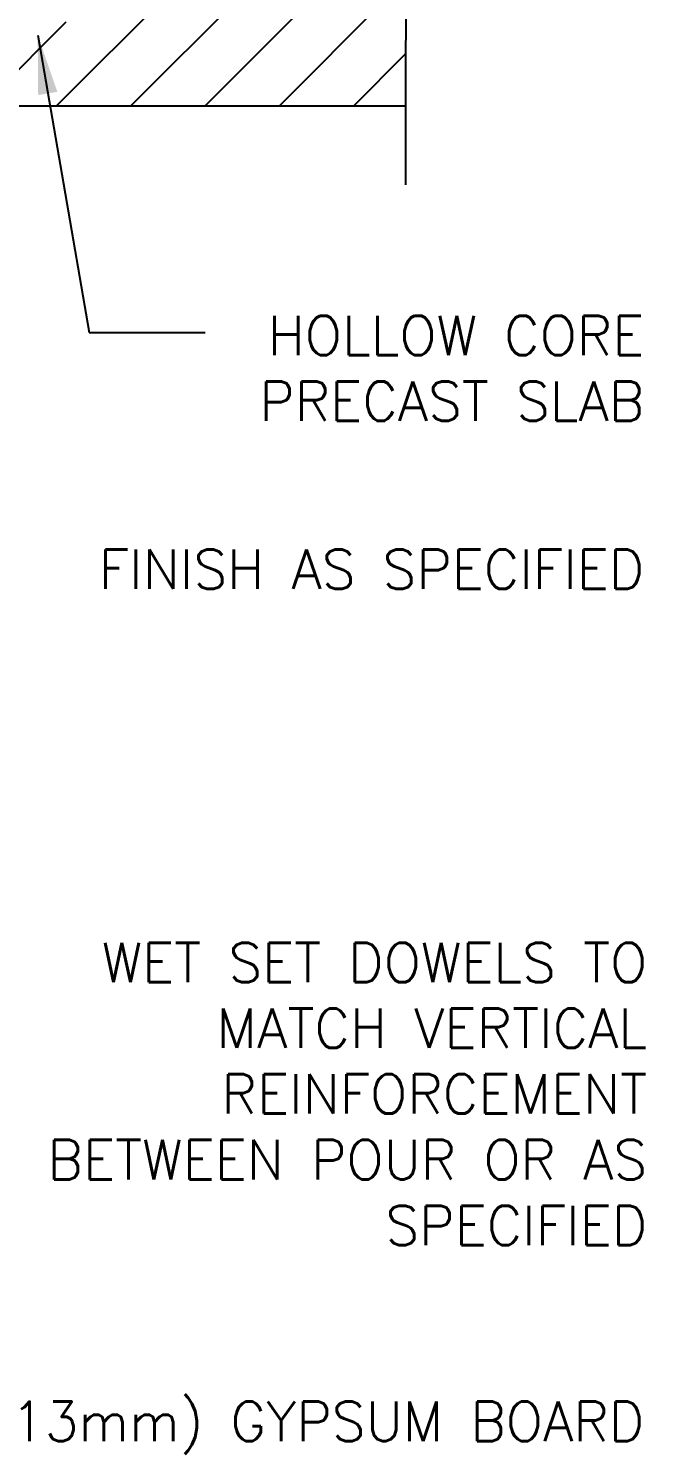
# Model space of a CAD drawing. Header units: inches. Extents: x 232.8 to 289.9, y 164.4 to 233.6.
# Drawn here: x 278.18 to 289.92, y 189.42 to 216.54 of the extents above; entities that cross this region are included whole.
import ezdxf

# ---------------------------------------------------------------- set-up
doc = ezdxf.new("R2010")
doc.units = ezdxf.units.IN
doc.header["$MEASUREMENT"] = 0
for name, color, linetype in [('HATCH', 12, 'Continuous'), ('line25', 2, 'Continuous'), ('LINE9', 9, 'Continuous'), ('TEXT', 4, 'Continuous')]:
    doc.layers.add(name, color=color, linetype=linetype)
doc.styles.add('DIM', font='romans.shx', dxfattribs={"width": 0.7})
doc.styles.add('ROMANS', font='romans.shx', dxfattribs={"height": 0.75})
doc.dimstyles.new('ext_12', dxfattribs={"dimscale": 12, "dimtxt": 0.09375, "dimasz": 0.09375, "dimexe": 0.09375, "dimexo": 0.0625, "dimgap": 0.0625, "dimtad": 1, "dimdec": 1, "dimzin": 3, "dimdsep": 46, "dimlunit": 4, "dimtxsty": 'DIM', "dimcen": 0.09, "dimdle": 0.09375, "dimclrt": 4, "dimadec": 0, "dimazin": 0, "dimtfac": 1, "dimtdec": 1, "dimtmove": 2, "dimatfit": 3, "dimfxl": 1, "dimfrac": 2, "dimtolj": 1, "dimtzin": 0, "dimarcsym": 0})

msp = doc.modelspace()

# ---------------------------------------------------------------- hatches: boundary and pattern name
at = {"layer": 'HATCH'}
h = msp.add_hatch(dxfattribs=at)
h.set_pattern_fill('ANSI31', color=256, scale=8, style=0)
h.paths.add_polyline_path([(268.886, 219.418), (265.862, 219.1), (265.861, 219.092), (265.624, 215.697, 1), (265.624, 215.072), (285.355, 215.072), (285.358, 216.868, -0.661566), (285.362, 221.378), (285.362, 223.072), (271.319, 223.072), (271.319, 221.572, -2.637096)])
h.paths.add_polyline_path([(281.269, 219.122, -1), (276.368, 219.122, -1)], flags=16)

# ---------------------------------------------------------------- linework, layer by layer
at = {"layer": 'line25'}
msp.add_line((265.624, 215.072), (285.355, 215.072), dxfattribs=at)
at = {"layer": 'LINE9'}
msp.add_lwpolyline([(285.362, 224.979), (285.362, 221.072), (284.362, 220.072), (285.362, 220.072), (286.362, 220.072), (285.362, 219.072), (285.353, 213.572)], dxfattribs=at)

# ---------------------------------------------------------------- texts
at = {"layer": 'TEXT', "char_height": 0.75, "attachment_point": 6, "style": 'ROMANS'}
for s, insert, width in [('\\A1;HOLLOW CORE PRECAST SLAB', (289.899, 210.08), 10.94608), ('\\A1;FINISH AS SPECIFIED', (289.899, 206.257), 12.93148), ('WET SET DOWELS TO MATCH VERTICAL REINFORCEMENT BETWEEN POUR OR AS SPECIFIED', (289.953, 196.275), 12.95276), ('\\A1;{\\H0.7x;\\S1/2;}" (13mm) GYPSUM BOARD', (289.899, 190.046), 13.59481)]:
    msp.add_mtext(s, dxfattribs=dict(at, insert=insert, width=width))

# ---------------------------------------------------------------- leaders
at = {"layer": 'TEXT'}
msp.add_leader([(278.354, 216.417), (279.333, 210.76), (281.54, 210.76)], dimstyle='ext_12', override={"dimgap": 0.0625, "dimtad": 0}, dxfattribs=at)

doc.saveas('drawing.dxf')
